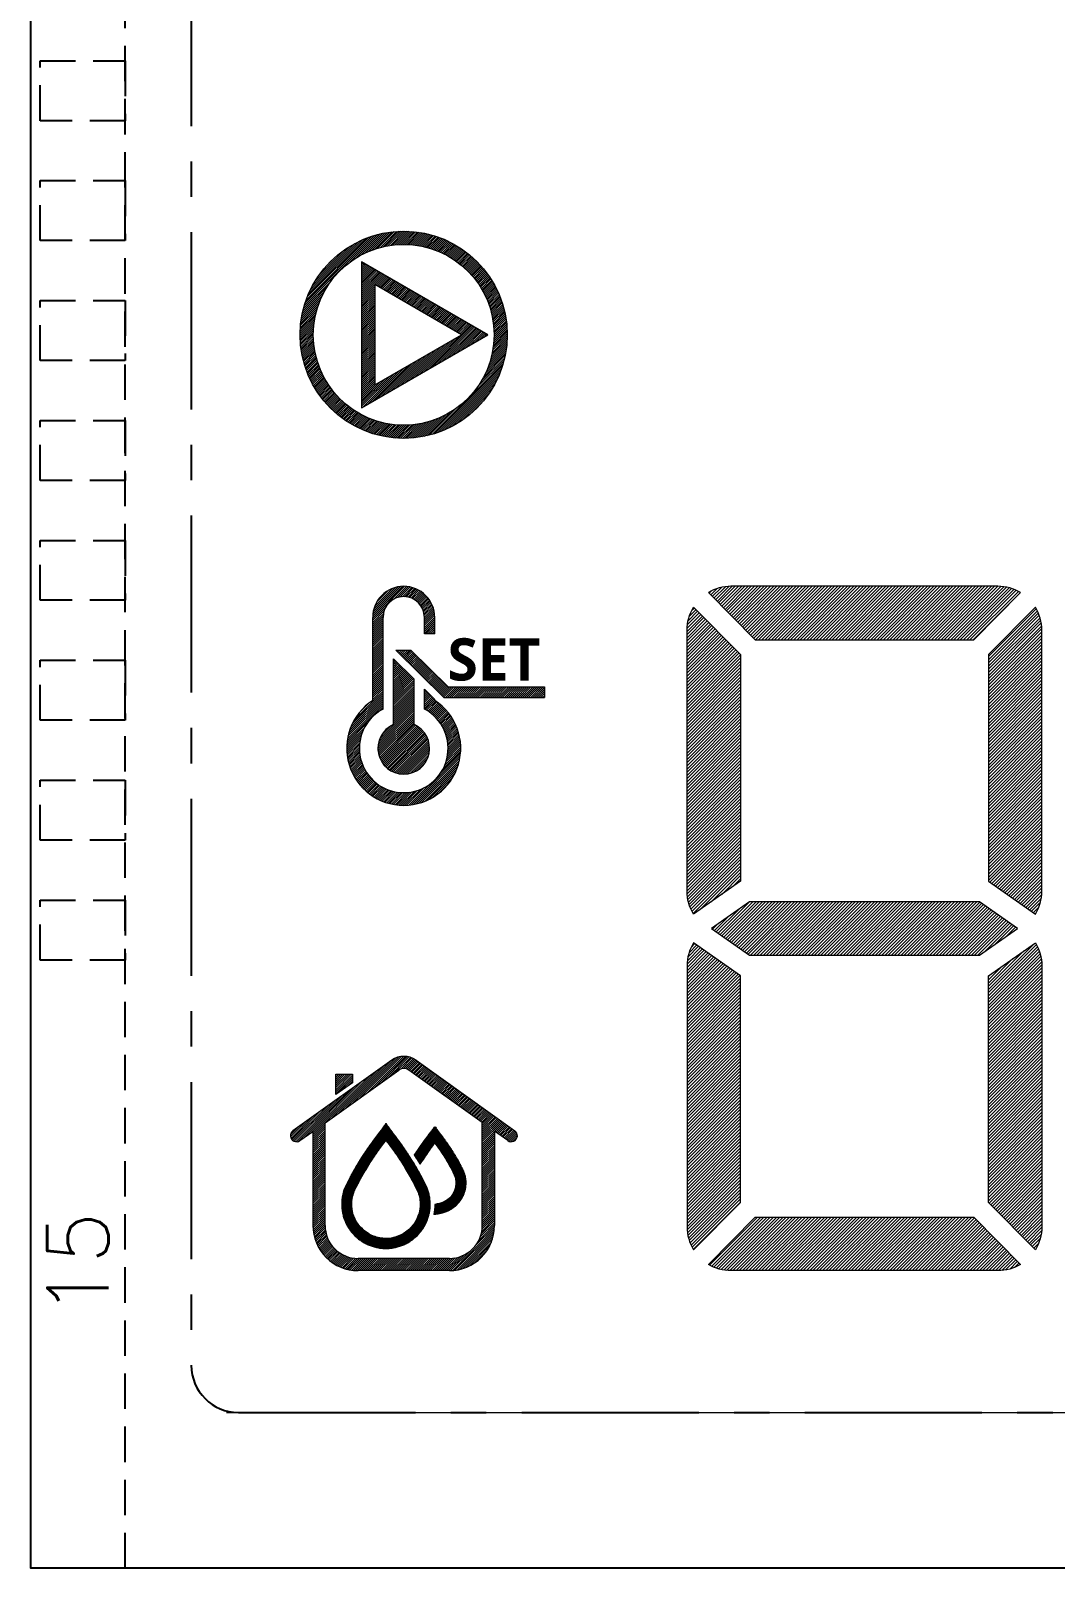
# Model space of a CAD drawing. Header units: millimetres. Extents: x 113.7 to 168.5, y -14.1 to 49.5.
# Drawn here: x 113.66 to 135.37, y -14.11 to 18.46 of the extents above; entities that cross this region are included whole.
import ezdxf
from ezdxf.enums import TextEntityAlignment as Align

# ---------------------------------------------------------------- set-up
doc = ezdxf.new("R2010")
doc.units = ezdxf.units.MM
doc.header["$LTSCALE"] = 3
for name, pattern in [('CENTER', [2, 1.25, -0.25, 0.25, -0.25]), ('DASHED2', [0.375, 0.25, -0.125]), ('HIDDEN', [0.375, 0.25, -0.125])]:
    doc.linetypes.add(name, pattern=pattern)
doc.layers.get('0').update_dxf_attribs({"linetype": 'CONTINUOUS'})
doc.layers.add('D', color=7, linetype='CONTINUOUS')
doc.layers.add('dwg', color=7, linetype='CONTINUOUS')
doc.styles.add('ROMANC', font='romanc')
doc.styles.add('ROMANS', font='romans.shx')
pattern_1 = [(44.99999999999999, (-11023.26757591973, 5942.676316464752), (-0.0208922409365917, 0.0208922409365917), [])]
pattern_2 = [(45, (-11471.80010052234, 6527.15820760222), (-0.0339077639232334, 0.0339077639232334), [])]

msp = doc.modelspace()

# ---------------------------------------------------------------- hatches: boundary and pattern name
at = {"lineweight": 5}
h = msp.add_hatch(dxfattribs=at)
h.set_pattern_fill('ANSI31', color=256, scale=0.009305855269573)
h.set_pattern_definition(pattern_1)
edge = h.paths.add_edge_path(flags=17)
edge.add_arc((121.5625210607373, 12.02251541305641), 1.915218766088519, 0, 360)
edge = h.paths.add_edge_path()
edge.add_arc((121.5625210607373, 12.02251541305641), 2.19439442417571, 0, 360)
h = msp.add_hatch(dxfattribs=at)
h.set_pattern_fill('ANSI31', color=256, scale=0.009305855269573)
h.set_pattern_definition(pattern_1)
h.paths.add_polyline_path([(123.3474578530491, 12.02251541305641), (120.6700526645796, 13.56831601935092), (120.6700526645796, 10.47671480676191)])
h.paths.add_polyline_path([(122.7891065368763, 12.02251541305641), (120.949228322666, 13.08476959530772), (120.9492283226642, 10.96026123080602)], flags=16)
h = msp.add_hatch(dxfattribs=at)
h.set_pattern_fill('ANSI31', color=256, scale=0.0095602294455067)
h.set_pattern_definition([(45, (-11412.78051485711, 6540.031224525952), (-0.0214633272492093, 0.0214633272492093), [])])
h.paths.add_polyline_path([(124.5457488567277, 4.562439589002413), (124.5457488567277, 4.341598288812481), (122.4110717232357, 4.341598288812481), (121.3962691886023, 5.341642032780062), (121.7108989990462, 5.341642032780062), (122.5016010255364, 4.562439589003322)])
edge = h.paths.add_edge_path()
edge.add_line((122.219881579858, 5.684717934538373), (122.0007614068141, 5.684717934539282))
edge.add_line((122.0007614068141, 5.684717934539282), (122.0007614068141, 6.036581808719991))
edge.add_arc((121.5625210607373, 6.036581808719991), 0.438240346080524, 0, 180)
edge.add_line((121.1242807146569, 6.036581808719991), (121.1242807146587, 4.094163144962938))
edge.add_arc((121.5625210607392, 3.26274957842789), 0.9398420716002663, 117.7938361746273, 422.2061638253727)
edge.add_line((122.0007614068159, 4.094163144962938), (122.0007614068159, 4.513400761579494))
edge.add_line((122.0007614068159, 4.513400761579494), (122.2198815798598, 4.297467364932988))
edge.add_line((122.2198815798598, 4.297467364932988), (122.2198815798598, 4.276668354415694))
edge.add_arc((121.5625210607392, 3.26274957842789), 1.208368377771771, -237.0431874644578, 57.04318746396632, ccw=False)
edge.add_line((120.9051605416185, 4.276668354415694), (120.9051605416167, 6.036581808719991))
edge.add_arc((121.5625210607373, 6.036581808719991), 0.6573605191207886, 0, 180, ccw=False)
edge.add_line((122.219881579858, 6.036581808719991), (122.2198815798489, 5.684717934531097))
edge = h.paths.add_edge_path(flags=17)
edge.add_line((121.3434008876971, 5.161200951510825), (121.7816412337775, 4.729334158221452))
edge.add_line((121.7816412337775, 4.729334158221452), (121.7816412337775, 3.764816968052134))
edge.add_arc((121.5625210607392, 3.26274957842789), 0.5478004326006626, -246.42182152192265, 66.42182152171068, ccw=False)
edge.add_line((121.3434008876971, 3.764816968052134), (121.3434008876971, 4.664821579573715))
edge.add_line((121.3434008876971, 4.664821579573715), (121.3434008876971, 5.161200951510825))
h = msp.add_hatch(dxfattribs=at)
h.set_pattern_fill('ANSI31', color=256, scale=0.0151032502708604)
h.set_pattern_definition(pattern_2)
h.paths.add_polyline_path([(128.4957517348626, 6.69394232784062, 0.1360630608856298), (128.0164876652048, 6.561062021345339), (129.0103729780327, 5.561034150807888), (133.6373066805678, 5.561014135454304), (134.6312118858164, 6.561062021345339, 0.1360630608871046), (134.1519478161641, 6.69394232784062)])
h = msp.add_hatch(dxfattribs=at)
h.set_pattern_fill('ANSI31', color=256, scale=0.0151032502708604)
h.set_pattern_definition(pattern_2)
h.paths.add_polyline_path([(128.6979307327962, 5.251565299716919), (127.7036607246751, 6.251934807555433, 0.1390936781783793), (127.5650223030803, 5.763212609904901), (127.5650240023166, 0.2367060989069678, 0.1390935214712102), (127.7036624239186, -0.2520155264185568), (128.6979511472506, 0.4471743593573656)])
h = msp.add_hatch(dxfattribs=at)
h.set_pattern_fill('ANSI31', color=256, scale=0.0151032502708604)
h.set_pattern_definition(pattern_2)
h.paths.add_polyline_path([(135.0826573555365, 5.763213182257193, 0.1390935214663123), (134.9440189339471, 6.251934807555433), (133.9497489258025, 5.251565299716919), (133.9497319098424, 0.4471743593573656), (134.9440206331743, -0.2520155264185568, 0.1390936781788901), (135.0826590547727, 0.2367066712437982)])
h = msp.add_hatch(dxfattribs=at)
h.set_pattern_fill('ANSI31', color=256, scale=0.0151032502708604)
h.set_pattern_definition(pattern_2)
h.paths.add_polyline_path([(128.8881833831652, 0.0120398780051865), (128.0826535139837, -0.5544136319315776), (128.8881833831652, -1.120867141869251), (133.7594962754334, -1.120867141869251), (134.5650270686161, -0.5544136319315776), (133.7594962754334, 0.0120398780051865)])
h = msp.add_hatch(dxfattribs=at)
h.set_pattern_fill('ANSI31', color=256, scale=0.0151032502708604)
h.set_pattern_definition(pattern_2)
h.paths.add_polyline_path([(128.6979511472506, -1.556001623229616), (127.7036624239186, -0.8568117374455078, 0.1390935214710876), (127.5650240023166, -1.345533362771032), (127.5650223030803, -6.872039873773513, 0.1390936781777548), (127.7036607246751, -7.360762071426773), (128.6979307327962, -6.360392563583712)])
h = msp.add_hatch(dxfattribs=at)
h.set_pattern_fill('ANSI31', color=256, scale=0.0151032502708604)
h.set_pattern_definition(pattern_2)
h.paths.add_polyline_path([(133.9497489258279, -6.360392563583712), (134.9440189339471, -7.360762071426773, 0.1390935214656898), (135.0826573555365, -6.872040446126714), (135.0826590547727, -1.345533935107863, 0.1390936781787635), (134.9440206331743, -0.8568117374455078), (133.9497319098424, -1.556001623229616)])
h = msp.add_hatch(dxfattribs=at)
h.set_pattern_fill('ANSI31', color=256, scale=0.0095602294455067)
h.set_pattern_definition([(45, (-11359.49929337807, 6054.094385259283), (-0.0214633272492093, 0.0214633272492093), [])])
h.paths.add_polyline_path([(120.475589442272, -3.821996842041965), (120.4755894422702, -3.643608936318099), (120.1218609527856, -3.643608936318099), (120.1218609527837, -4.07421643225943)], flags=16)
h.paths.add_polyline_path([(119.2155371788282, -4.837870278294115, 1), (119.3653167857097, -5.04793054384599), (119.6393396028048, -4.85254361660763), (119.639339602803, -6.846746647154117, 0.4142135623733622), (120.5953625473536, -7.802769591705594), (122.5296795741193, -7.802769591704685, 0.4142135623729574), (123.4857025186699, -6.846746647154117), (123.4857025186699, -4.847869089106364), (123.76628118478, -5.04793054384599, 1), (123.9160607916634, -4.837870278294115), (121.8228857590562, -3.345370339305457, 0.3200069870555151), (121.3087122114317, -3.345370339305457)])
h.paths.add_polyline_path([(119.8974657978302, -4.668491483209703), (121.4584918183133, -3.555430604857332, -0.3200069870556959), (121.6731061521747, -3.555430604857332), (123.227576323639, -4.66381695570389), (123.2275763236408, -6.846746647153207, -0.4142135623735833), (122.5296795741193, -7.544643396676559), (120.5953625473536, -7.544643396677468, -0.4142135623729574), (119.8974657978302, -6.846746647155026)], flags=16)
h = msp.add_hatch(dxfattribs=at)
h.set_pattern_fill('ANSI31', color=256, scale=0.0040152963671128)
h.set_pattern_definition([(44.99999999999999, (-9034.442235860319, 5102.226238239049), (-0.0090145974446679, 0.0090145974446679), [])])
edge = h.paths.add_edge_path()
edge.add_spline(control_points=[(121.1861530271195, -7.33284896700415), (121.5073710033244, -7.332848967002331), (121.7903737362336, -7.180893574243139), (121.9678236601972, -6.913138998719926)], knot_values=[7.639228115488184, 7.639228115488184, 7.639228115488184, 7.639228115488184, 8.62474975333388, 8.62474975333388, 8.62474975333388, 8.62474975333388], weights=[1, 0.9206867898541585, 0.9206867898541585, 1], degree=3, periodic=0)
edge.add_spline(control_points=[(121.9678236601972, -6.913138998719926), (122.1452735841627, -6.645384423191256), (122.1749483298314, -6.325540089654442), (122.0497870992145, -6.029709640617778)], knot_values=[6.653706477642487, 6.653706477642487, 6.653706477642487, 6.653706477642487, 7.639228115488184, 7.639228115488184, 7.639228115488184, 7.639228115488184], weights=[1, 0.9206867898541585, 0.9206867898541585, 1], degree=3, periodic=0)
edge.add_spline(control_points=[(122.0497870992145, -6.029709640617778), (122.0164146824642, -5.960277710521307), (121.9844814435597, -5.896831403785011), (121.8249516306456, -5.593299500531696), (121.6802711318374, -5.361145414186733), (121.4438636414412, -5.030466430595236), (121.3626276519786, -4.923363481493919), (121.1861530271195, -4.690466868502238)], knot_values=[4.312374876666941, 4.312374876666941, 4.312374876666941, 4.312374876666941, 4.659658010975658, 4.659658010975658, 5.989023655420211, 5.989023655420211, 6.653706477642487, 6.653706477642487, 6.653706477642487, 6.653706477642487], degree=3, periodic=0)
edge.add_spline(control_points=[(121.1861530271195, -4.690466868502238), (121.0096784022677, -4.923363481493919), (120.9284424128051, -5.030466430595236), (120.6920349224089, -5.361145414186733), (120.5473544235971, -5.593299500531696), (120.3878246106866, -5.896831403785011), (120.3558913717785, -5.960277710521307), (120.3225189550281, -6.029709640617778)], knot_values=[1.971043275691393, 1.971043275691393, 1.971043275691393, 1.971043275691393, 2.63572609791367, 2.63572609791367, 3.965091742358223, 3.965091742358223, 4.31237487666694, 4.31237487666694, 4.31237487666694, 4.31237487666694], degree=3, periodic=0)
edge.add_spline(control_points=[(120.3225189550281, -6.029709640617778), (120.1973577244094, -6.325540089654442), (120.2270324700872, -6.645384423191256), (120.4044823940454, -6.913138998719926)], knot_values=[0.9855216378456966, 0.9855216378456966, 0.9855216378456966, 0.9855216378456966, 1.971043275691394, 1.971043275691394, 1.971043275691394, 1.971043275691394], weights=[1, 0.9206867898541585, 0.9206867898541585, 1], degree=3, periodic=0)
edge.add_spline(control_points=[(120.4044823940454, -6.913138998719926), (120.5819323180018, -7.180893574243139), (120.8649350509273, -7.332848967002331), (121.1861530271195, -7.33284896700415)], knot_values=[0, 0, 0, 0, 0.9855216378456966, 0.9855216378456966, 0.9855216378456966, 0.9855216378456966], weights=[1, 0.9206867898541585, 0.9206867898541585, 1], degree=3, periodic=0)
edge = h.paths.add_edge_path(flags=16)
edge.add_spline(control_points=[(121.8561026715102, -6.116855716303956), (121.8895389151763, -6.197362758431421), (121.909525767605, -6.287898089578714), (121.9144985682993, -6.528629736173837), (121.8682708965021, -6.679020706368913), (121.7908447678652, -6.79584915996956)], knot_values=[6.660578998244849, 6.660578998244849, 6.660578998244849, 6.660578998244849, 7.035480068962968, 7.035480068962968, 7.639228115488184, 7.639228115488184, 7.639228115488184, 7.639228115488184], degree=3, periodic=0)
edge.add_spline(control_points=[(121.790844767867, -6.795849159973198), (121.7427279691034, -6.868452702092593), (121.6787789728911, -6.935550426882667), (121.4804768537248, -7.074920539280622), (121.327834581472, -7.120532141003689), (121.1861530271195, -7.120532141003689)], knot_values=[7.639228115488184, 7.639228115488184, 7.639228115488184, 7.639228115488184, 8.014429920990718, 8.014429920990718, 8.62474975333388, 8.62474975333388, 8.62474975333388, 8.62474975333388], degree=3, periodic=0)
edge.add_spline(control_points=[(121.1861530271195, -7.120532141003689), (121.0990525068588, -7.120532141003689), (121.0077952626594, -7.104293478953235), (120.7820741429237, -7.015988695417303), (120.6597301969956, -6.913949289133864), (120.5814612863756, -6.795849159973198)], knot_values=[0, 0, 0, 0, 0.3752018049866634, 0.3752018049866634, 0.9855216378456966, 0.9855216378456966, 0.9855216378456966, 0.9855216378456966], degree=3, periodic=0)
edge.add_spline(control_points=[(120.5814612863756, -6.795849159971379), (120.5333441013641, -6.723245035038683), (120.4964667168129, -6.638205125664438), (120.4457363026846, -6.402922936173393), (120.4623840895216, -6.246440610732218), (120.5162033827361, -6.116855716300318)], knot_values=[0.9855216378456966, 0.9855216378456966, 0.9855216378456966, 0.9855216378456966, 1.360726455214579, 1.360726455214579, 1.964170755099159, 1.964170755099159, 1.964170755099159, 1.964170755099159], degree=3, periodic=0)
edge.add_spline(control_points=[(120.5162033827361, -6.116855716300318), (120.5520353812968, -6.042460906174068), (120.586048666191, -5.975351622755891), (120.6937940363055, -5.772897700244624), (120.7720023192738, -5.640006731406441), (120.8969506315658, -5.445592013375329), (120.9398856825752, -5.381589563274513), (121.0320319701128, -5.249691514635099), (121.0779868957685, -5.186695600381693), (121.1559748281066, -5.082477576712602), (121.1705077338043, -5.063130950220778), (121.1861530271195, -5.042360519588595)], knot_values=[1.979373166487129, 1.979373166487129, 1.979373166487129, 1.979373166487129, 2.365051299288498, 2.365051299288498, 3.14499497544004, 3.14499497544004, 3.535191712882302, 3.535191712882302, 3.960825999696966, 3.960825999696966, 4.051115369087332, 4.051115369087332, 4.051115369087332, 4.051115369087332], degree=3, periodic=0)
edge.add_spline(control_points=[(121.1861530271195, -5.042360519588595), (121.2352474443283, -5.107537449556087), (121.2733389534511, -5.15863091167402), (121.3606320119539, -5.278213284637143), (121.4086501083908, -5.346657478199898), (121.5045988684538, -5.490028649761637), (121.5510604610787, -5.562805849687987), (121.6539481693249, -5.732296606666107), (121.7092092027884, -5.829671358302488), (121.7930421753586, -5.988820146907795), (121.8238379062601, -6.04986723726169), (121.8561026715102, -6.116855716305775)], knot_values=[4.573634384246923, 4.573634384246923, 4.573634384246923, 4.573634384246923, 4.856959463490172, 4.856959463490172, 5.293870901738614, 5.293870901738614, 5.730782339987055, 5.730782339987055, 6.298094411227597, 6.298094411227597, 6.645376586849003, 6.645376586849003, 6.645376586849003, 6.645376586849003], degree=3, periodic=0)
h = msp.add_hatch(dxfattribs=at)
h.set_pattern_fill('ANSI31', color=256, scale=0.0040152963671128)
h.set_pattern_definition([(45, (-11455.41229901968, 6499.795136226393), (-0.0090145974446679, 0.0090145974446679), [])])
edge = h.paths.add_edge_path()
edge.add_spline(control_points=[(122.4026450141169, -6.351616746565281), (122.3530821527598, -6.373685222426769), (122.2931421910722, -6.388996248556662), (122.2238283644361, -6.399819042905886)], knot_values=[8.204375076044089, 8.204375076044089, 8.204375076044089, 8.204375076044089, 8.562045376052293, 8.562045376052293, 8.562045376052293, 8.562045376052293], degree=3, periodic=0)
edge.add_spline(control_points=[(122.2238283644379, -6.399819042911343), (122.2233424934453, -6.472075953063079), (122.2150928438328, -6.544555052239314), (122.1997996435362, -6.615078723026539)], knot_values=[7.06024957219668, 7.06024957219668, 7.06024957219668, 7.06024957219668, 7.265421217400878, 7.265421217400878, 7.265421217400878, 7.265421217400878], degree=3, periodic=0)
edge.add_spline(control_points=[(122.1997996435344, -6.615078723027448), (122.3005687797518, -6.602857242634212), (122.3984208322014, -6.583374109301343), (122.4880650981737, -6.543458893237851), (122.6040398878536, -6.491819686449428), (122.699519442605, -6.410091469503907), (122.7682258019773, -6.306420294683715), (122.8924407487571, -6.118992091815283), (122.9132130707199, -5.895101058339868), (122.825600209289, -5.688019744012575), (122.8022395175645, -5.639417392945955), (122.779886250331, -5.59500497823073), (122.6682153812886, -5.382532645952136), (122.5669390321251, -5.220024785511026), (122.401453788843, -4.988549496997887), (122.3445885962206, -4.913577432627147), (122.2210563588211, -4.750549803532788), (122.097524121427, -4.913577432627147), (122.040658928801, -4.988549496997887), (121.9689431406674, -5.088863171020687), (121.9525927968112, -5.112202835953479), (121.9364586111056, -5.135719367990799), (121.9330520055406, -5.140684697530826), (121.9296550365176, -5.145657911979736), (121.9262580674946, -5.150631126428646), (121.8800195183681, -5.218325067426388), (121.8337809692417, -5.286019008423221), (121.7875424201135, -5.353712949420963)], knot_values=[2.832822542359516, 2.832822542359516, 2.832822542359516, 2.832822542359516, 3.272781596496211, 3.272781596496211, 3.272781596496211, 3.837928557052116, 3.837928557052116, 3.837928557052116, 4.823450194897814, 4.823450194897814, 4.823450194897814, 5.170733329206531, 5.170733329206531, 6.500098973651084, 6.500098973651084, 7.16478179587336, 7.16478179587336, 7.16478179587336, 7.829464618095637, 7.829464618095637, 8.028935931519154, 8.028935931519154, 8.028935931519154, 8.07105271997214, 8.07105271997214, 8.07105271997214, 8.644334130180784, 8.644334130180784, 8.644334130180784, 8.644334130180784], weights=[0.9417987385071094, 0.9417987385071094, 0.9417987385071094, 0.9417987385071094, 0.9351174531597799, 0.9545178736574101, 1, 0.9206867898541585, 0.9206867898541585, 1, 1, 1, 1, 1, 1, 1, 1, 1, 1, 1, 1, 1, 1, 1, 1, 1, 1, 1], degree=3, periodic=0)
edge.add_spline(control_points=[(121.7875424201135, -5.353712949420963), (121.8143265786763, -5.395602710902761), (121.8406227184019, -5.437843592136499), (121.8803656200122, -5.503483832989598), (121.8941801365087, -5.526652355460367), (121.907837805869, -5.549917515659484)], knot_values=[5.502878057434026, 5.502878057434026, 5.502878057434026, 5.502878057434026, 5.741896444582045, 5.741896444582045, 5.871390089306886, 5.871390089306886, 5.871390089306886, 5.871390089306886], degree=3, periodic=0)
edge.add_spline(control_points=[(121.907837805869, -5.549917515661303), (121.9711135189733, -5.457280906807039), (122.0343892320794, -5.364644297953685), (122.0983319914463, -5.27103112319973), (122.0989990377071, -5.270054557300949), (122.0996660839697, -5.269077991401257)], knot_values=[2.613319664257488, 2.613319664257488, 2.613319664257488, 2.613319664257488, 3.397833683948562, 3.397833683948562, 3.40610395256816, 3.40610395256816, 3.40610395256816, 3.40610395256816], degree=3, periodic=0)
edge.add_spline(control_points=[(122.0996660839697, -5.269077991401257), (122.1030630529927, -5.264104776952347), (122.1063788377447, -5.259250681040879), (122.1096222534958, -5.25452321032871)], knot_values=[3.40610395256816, 3.40610395256816, 3.40610395256816, 3.40610395256816, 3.448220741021146, 3.448220741021146, 3.448220741021146, 3.448220741021146], degree=3, periodic=0)
edge.add_spline(control_points=[(122.1096222535103, -5.254523210307791), (122.1385822932003, -5.212312235820075), (122.1669036941163, -5.172638427437317), (122.2068143987668, -5.11843927522504), (122.2137537577542, -5.109065108969201), (122.2210563588229, -5.099245149734354)], knot_values=[3.448220741021146, 3.448220741021146, 3.448220741021146, 3.448220741021146, 3.824276096944798, 3.824276096944798, 3.899799732140118, 3.899799732140118, 3.899799732140118, 3.899799732140118], degree=3, periodic=0)
edge.add_spline(control_points=[(122.2210563588211, -5.099245149733445), (122.2519079676564, -5.140731948512705), (122.276585459365, -5.174644463439375), (122.3266127429139, -5.245584652850351), (122.3511045700958, -5.2814766960967), (122.4228617804289, -5.390310000689436), (122.4684080567727, -5.464408654567062), (122.5542602270285, -5.615352911535677), (122.5929306926006, -5.688971427125846), (122.6339657888671, -5.774085298661969)], knot_values=[4.724950021191793, 4.724950021191793, 4.724950021191793, 4.724950021191793, 5.044017929865444, 5.044017929865444, 5.363085838539096, 5.363085838539096, 6.001221655886399, 6.001221655886399, 6.641441949929094, 6.641441949929094, 6.641441949929094, 6.641441949929094], degree=3, periodic=0)
edge.add_spline(control_points=[(122.6339657888653, -5.774085298659241), (122.6579622431778, -5.832470245250345), (122.6702824245309, -5.89942628101225), (122.6628350232473, -6.047241893265248), (122.6353275830585, -6.126810926058436), (122.593178123992, -6.190410336351572)], knot_values=[6.664411659464466, 6.664411659464466, 6.664411659464466, 6.664411659464466, 7.105144612378378, 7.105144612378378, 7.639228115488184, 7.639228115488184, 7.639228115488184, 7.639228115488184], degree=3, periodic=0)
edge.add_spline(control_points=[(122.593178123992, -6.190410336352482), (122.5583352744485, -6.242984787673134), (122.5098228150651, -6.290779563899644), (122.4364699663307, -6.335256772612677), (122.4197789257883, -6.343987660878422), (122.4026450141169, -6.351616746564371)], knot_values=[7.639228115488184, 7.639228115488184, 7.639228115488184, 7.639228115488184, 8.080728233221356, 8.080728233221356, 8.204375076044089, 8.204375076044089, 8.204375076044089, 8.204375076044089], degree=3, periodic=0)
h = msp.add_hatch(dxfattribs=at)
h.set_pattern_fill('ANSI31', color=256, scale=0.0151032502708604)
h.set_pattern_definition(pattern_2)
h.paths.add_polyline_path([(129.0103729780327, -6.669861414674681), (128.0164876652048, -7.669889285213952, 0.1360630608838348), (128.4957517348572, -7.802769591705594), (134.1519478161696, -7.802769591705594, 0.1360630608853097), (134.6312118858164, -7.669889285213952), (133.6373066805678, -6.669841399317459)])

# ---------------------------------------------------------------- linework, layer by layer
at = {"linetype": 'DASHED2'}
msp.add_line((115.6614385540262, -14.10703874238706), (115.6614385540262, 48.49296125761295), dxfattribs=at)
msp.add_line((115.6614385540262, -14.10703874238706), (115.6614385540262, 48.49296125761295), dxfattribs=at)
at = {"color": 0, "lineweight": 5}
for p, q in [((121.3962691886023, 5.341642032780062), (122.4110717232357, 4.341598288812481)), ((121.3962691886023, 5.341642032780062), (121.7108989990462, 5.341642032780062)), ((121.7108989990462, 5.341642032780062), (122.5016010255364, 4.562439589003322)), ((121.3434008876971, 4.664821579573715), (121.3434008876971, 5.161200951510825)), ((121.3434008876971, 5.161200951510825), (121.7816412337775, 4.729334158221452)), ((122.0007614068159, 4.513400761579494), (122.2198815798598, 4.297467364932988))]:
    msp.add_line(p, q, dxfattribs=at)
at = {"lineweight": 5}
for p, q in [((120.1218609527837, -4.074216432260339), (120.1218609527856, -3.643608936318099)), ((120.1218609527856, -3.643608936318099), (120.4755894422702, -3.643608936318099)), ((120.4755894422702, -3.643608936318099), (120.475589442272, -3.821996842041965)), ((119.897465797832, -6.846675234782463), (119.897465797832, -4.668491483210612)), ((123.2275763236426, -6.84667523910711), (123.227576323639, -4.663816955705709)), ((123.4857025186699, -4.847869089106364), (123.4857025186699, -6.846746647154117)), ((122.5296795741193, -7.544643396675649), (120.5953625473536, -7.544643396675649)), ((122.5296795741193, -7.802769591704685), (120.5953625473536, -7.802769591704685)), ((129.7300710245741, -7.802769591705594), (129.7300710245741, -7.802769591705594)), ((132.3201228252743, -7.802769591705594), (132.3201228252743, -7.802769591705594))]:
    msp.add_line(p, q, dxfattribs=at)
at = {"color": 7, "linetype": 'Continuous', "lineweight": 5}
msp.add_line((117.8114385540262, -10.80703874238706), (164.3114385540262, -10.80703874238706), dxfattribs=at)
msp.add_lwpolyline([(168.4614385540262, -14.10703874238706), (113.6614385540262, -14.10703874238706), (113.6614385540262, 48.49296125761295), (168.4614385540262, 48.49296125761293)], close=True)
at = {"linetype": 'CENTER'}
msp.add_lwpolyline([(165.0614385540262, -9.807038742387064), (165.0614385540263, 44.19296125761294, 0.41421356), (164.0614385540263, 45.19296125761294), (118.0614385540263, 45.19296125761295, 0.41421356), (117.0614385540263, 44.19296125761295), (117.0614385540262, -9.80703874238705, 0.41421356), (118.0614385540262, -10.80703874238705), (164.0614385540262, -10.80703874238706, 0.41421356)], format="xyb", close=True, dxfattribs=at)
at = {"linetype": 'HIDDEN'}
for points in [[(113.8614385540263, 16.55796125761295), (113.8614385540263, 17.82796125761294), (115.6614385540262, 17.82796125761294), (115.6614385540262, 16.55796125761295)], [(113.8614385540263, 14.01796125761295), (113.8614385540263, 15.28796125761295), (115.6614385540262, 15.28796125761295), (115.6614385540262, 14.01796125761295)], [(113.8614385540263, 11.47796125761295), (113.8614385540263, 12.74796125761295), (115.6614385540262, 12.74796125761295), (115.6614385540262, 11.47796125761295)], [(113.8614385540263, 8.937961257612951), (113.8614385540263, 10.20796125761295), (115.6614385540262, 10.20796125761295), (115.6614385540262, 8.937961257612951)], [(113.8614385540263, 6.397961257612952), (113.8614385540263, 7.667961257612948), (115.6614385540262, 7.667961257612948), (115.6614385540262, 6.397961257612952)], [(113.8614385540263, 3.857961257612953), (113.8614385540263, 5.127961257612949), (115.6614385540262, 5.127961257612949), (115.6614385540262, 3.857961257612953)], [(113.8614385540263, 1.317961257612954), (113.8614385540263, 2.58796125761295), (115.6614385540262, 2.58796125761295), (115.6614385540262, 1.317961257612954)], [(113.8614385540263, -1.222038742387047), (113.8614385540263, 0.0479612576129487), (115.6614385540262, 0.0479612576129487), (115.6614385540262, -1.222038742387047)]]:
    msp.add_lwpolyline(points, close=True, dxfattribs=at)
at = {"lineweight": 5}
for points in [[(123.3474578530491, 12.02251541305641), (120.6700526645796, 13.56831601935092), (120.6700526645796, 10.47671480676191)], [(122.7891065368763, 12.02251541305641), (120.949228322666, 13.08476959530772), (120.9492283226642, 10.96026123080602)], [(128.8881833831652, 0.0120398780051865), (128.0826535139837, -0.5544136319315776), (128.8881833831652, -1.120867141869251), (133.7594962754334, -1.120867141869251), (134.5650270686161, -0.5544136319315776), (133.7594962754334, 0.0120398780051865)]]:
    msp.add_lwpolyline(points, close=True, dxfattribs=at)
for points in [[(128.495751734859, 6.69394232784062, 0.1360630608845486), (128.0164876652048, 6.561062021345339), (129.0103729780327, 5.561034150807888), (133.6373066805678, 5.561014135454304), (134.6312118858164, 6.561062021345339, 0.1360630608845125), (134.1519478161732, 6.69394232784062)], [(127.7036624239186, -0.2520155264185568, -0.1390935998262875), (127.5650240023166, 0.2367063850794757), (127.5650223030803, 5.763212896066495, -0.1390935998262875), (127.7036607246751, 6.251934807555433), (128.6979307327962, 5.251565299716919), (128.6979511472506, 0.4471743593573656)], [(134.9440206331743, -0.2520155264185568, 0.1390935998262875), (135.0826590547727, 0.2367063850794757), (135.0826573555365, 5.763212896066495, 0.1390935998262875), (134.9440189339471, 6.251934807555433), (133.9497489258025, 5.251565299716919), (133.9497319098424, 0.4471743593573656)], [(127.7036624239186, -0.8568117374455078, 0.1390935998262875), (127.5650240023166, -1.34553364894445), (127.5650223030803, -6.872040159933288, 0.1390935998262875), (127.7036607246751, -7.360762071426773), (128.6979307327962, -6.360392563583712), (128.6979511472506, -1.556001623229616)], [(134.9440206331743, -0.8568117374455078, -0.1390935998262875), (135.0826590547727, -1.34553364894445), (135.0826573555365, -6.872040159933288, -0.1390935998262875), (134.9440189339471, -7.360762071426773), (133.9497489258279, -6.360392563583712), (133.9497319098424, -1.556001623229616)], [(128.495751734859, -7.802769591705594, -0.1360630608845486), (128.0164876652048, -7.669889285213952), (129.0103729780327, -6.669861414674681), (133.6373066805678, -6.669841399317459), (134.6312118858164, -7.669889285213952, -0.1360630608845125), (134.1519478161732, -7.802769591705594)]]:
    msp.add_lwpolyline(points, format="xyb", close=True, dxfattribs=at)
for radius in [2.19439442417571, 1.915218766088519]:
    msp.add_circle((121.5625210607373, 12.02251541305641), radius, dxfattribs=at)
for centre, radius, start, end in [((119.290426982268, -4.942900411070053), 0.1289953931360291, 125.4900695343253, 305.4900695345495), ((123.8411709882217, -4.942900411070053), 0.1289953931360291, 234.5099304654505, 54.50993046556265), ((120.5953625473536, -6.846746647155026), 0.956022944550669, 179.9999999999479, 270), ((120.5953625473536, -6.846746647155026), 0.6978967495219884, 179.9941372022283, 270), ((122.5296795741193, -6.846746647154117), 0.6978967495219884, 270, 0.0058624427969998), ((122.5296795741193, -6.846746647154117), 0.956022944550669, 270, 0)]:
    msp.add_arc(centre, radius, start, end, dxfattribs=at)
for points, weights, knots in [([(121.1861530271195, -7.33284896700415), (120.8649350509273, -7.332848967002331), (120.5819323180018, -7.180893574243139), (120.4044823940454, -6.913138998719926), (120.2270324700872, -6.645384423191256), (120.1973577244094, -6.325540089654442), (120.3225189550281, -6.029709640617778), (120.3558913717785, -5.960277710521307), (120.3878246106866, -5.896831403785011), (120.5473544235971, -5.593299500531696), (120.6920349224089, -5.361145414186733), (120.9284424128051, -5.030466430595236), (121.0096784022677, -4.923363481493919), (121.1861530271195, -4.690466868502238), (121.3626276519786, -4.923363481493919), (121.4438636414412, -5.030466430595236), (121.6802711318374, -5.361145414186733), (121.8249516306456, -5.593299500531696), (121.9844814435597, -5.896831403785011), (122.0164146824642, -5.960277710521307), (122.0497870992145, -6.029709640617778), (122.1749483298314, -6.325540089654442), (122.1452735841627, -6.645384423191256), (121.9678236601972, -6.913138998719926), (121.7903737362336, -7.180893574243139), (121.5073710033244, -7.332848967002331), (121.1861530271195, -7.33284896700415)], [1, 0.9206867898541585, 0.9206867898541585, 1, 0.9206867898541585, 0.9206867898541585, 1, 1, 1, 1, 1, 1, 1, 1, 1, 1, 1, 1, 1, 1, 1, 0.9206867898541585, 0.9206867898541585, 1, 0.9206867898541585, 0.9206867898541585, 1], [0, 0, 0, 0, 0.9855216378456966, 0.9855216378456966, 0.9855216378456966, 1.971043275691394, 1.971043275691394, 1.971043275691394, 2.318326410000111, 2.318326410000111, 3.647692054444663, 3.647692054444663, 4.31237487666694, 4.31237487666694, 4.31237487666694, 4.977057698889216, 4.977057698889216, 6.306423343333769, 6.306423343333769, 6.653706477642486, 6.653706477642486, 6.653706477642486, 7.639228115488184, 7.639228115488184, 7.639228115488184, 8.62474975333388, 8.62474975333388, 8.62474975333388, 8.62474975333388]), ([(121.7875424201135, -5.353712949420963), (121.8337809692417, -5.286019008423221), (121.8800195183681, -5.218325067426388), (121.9262580674946, -5.150631126428646), (121.9296550365176, -5.145657911979736), (121.9330520055406, -5.140684697530826), (121.9364586111056, -5.135719367990799), (121.9525927968112, -5.112202835953479), (121.9689431406674, -5.088863171020687), (122.040658928801, -4.988549496997887), (122.097524121427, -4.913577432627147), (122.2210563588211, -4.750549803532788), (122.3445885962206, -4.913577432627147), (122.401453788843, -4.988549496997887), (122.5669390321251, -5.220024785511026), (122.6682153812886, -5.382532645952136), (122.779886250331, -5.59500497823073), (122.8022395175645, -5.639417392945955), (122.825600209289, -5.688019744012575), (122.9132130707199, -5.895101058339868), (122.8924407487571, -6.118992091815283), (122.7682258019773, -6.306420294683715), (122.699519442605, -6.410091469503907), (122.6040398878536, -6.491819686449428), (122.4880650981737, -6.543458893237851), (122.3984208322014, -6.583374109301343), (122.3005687797518, -6.602857242634212), (122.1997996435344, -6.615078723027448)], [1, 1, 1, 1, 1, 1, 1, 1, 1, 1, 1, 1, 1, 1, 1, 1, 1, 1, 1, 0.9206867898541585, 0.9206867898541585, 1, 0.9545178736574101, 0.9351174531597799, 0.9417987385071094, 0.9417987385071094, 0.9417987385071094, 0.9417987385071094], [2.832822542359517, 2.832822542359517, 2.832822542359517, 2.832822542359517, 3.40610395256816, 3.40610395256816, 3.40610395256816, 3.448220741021146, 3.448220741021146, 3.448220741021146, 3.647692054444663, 3.647692054444663, 4.31237487666694, 4.31237487666694, 4.31237487666694, 4.977057698889216, 4.977057698889216, 6.306423343333769, 6.306423343333769, 6.653706477642486, 6.653706477642486, 6.653706477642486, 7.639228115488184, 7.639228115488184, 7.639228115488184, 8.204375076044089, 8.204375076044089, 8.204375076044089, 8.644334130180784, 8.644334130180784, 8.644334130180784, 8.644334130180784])]:
    msp.add_rational_spline(points, weights, degree=3, knots=knots, dxfattribs=at)
for points, knots in [([(120.5162033827361, -6.116855716300318), (120.5520353812968, -6.042460906174068), (120.586048666191, -5.975351622755891), (120.6937940363055, -5.772897700244624), (120.7720023192738, -5.640006731406441), (120.8969506315658, -5.445592013375329), (120.9398856825752, -5.381589563274513), (121.0320319701128, -5.249691514635099), (121.0779868957685, -5.186695600381693), (121.1559748281066, -5.082477576712602), (121.1705077338043, -5.063130950220778), (121.1861530271195, -5.042360519588595)], [1.979373166487129, 1.979373166487129, 1.979373166487129, 1.979373166487129, 2.365051299288498, 2.365051299288498, 3.14499497544004, 3.14499497544004, 3.535191712882302, 3.535191712882302, 3.960825999696966, 3.960825999696966, 4.051115369087332, 4.051115369087332, 4.051115369087332, 4.051115369087332]), ([(121.1861530271195, -5.042360519588595), (121.2352474443283, -5.107537449556087), (121.2733389534511, -5.15863091167402), (121.3606320119539, -5.278213284637143), (121.4086501083908, -5.346657478199898), (121.5045988684538, -5.490028649761637), (121.5510604610787, -5.562805849687987), (121.6539481693249, -5.732296606666107), (121.7092092027884, -5.829671358302488), (121.7930421753586, -5.988820146907795), (121.8238379062601, -6.04986723726169), (121.8561026715102, -6.116855716305775)], [4.573634384246923, 4.573634384246923, 4.573634384246923, 4.573634384246923, 4.856959463490172, 4.856959463490172, 5.293870901738614, 5.293870901738614, 5.730782339987055, 5.730782339987055, 6.298094411227597, 6.298094411227597, 6.645376586849003, 6.645376586849003, 6.645376586849003, 6.645376586849003]), ([(122.1096222535103, -5.254523210307791), (122.1385822932003, -5.212312235820075), (122.1669036941163, -5.172638427437317), (122.2068143987668, -5.11843927522504), (122.2137537577542, -5.109065108969201), (122.2210563588229, -5.099245149734354)], [3.448220741021146, 3.448220741021146, 3.448220741021146, 3.448220741021146, 3.824276096944798, 3.824276096944798, 3.899799732140118, 3.899799732140118, 3.899799732140118, 3.899799732140118]), ([(122.2210563588211, -5.099245149733445), (122.2519079676564, -5.140731948512705), (122.276585459365, -5.174644463439375), (122.3266127429139, -5.245584652850351), (122.3511045700958, -5.2814766960967), (122.4228617804289, -5.390310000689436), (122.4684080567727, -5.464408654567062), (122.5542602270285, -5.615352911535677), (122.5929306926006, -5.688971427125846), (122.6339657888671, -5.774085298661969)], [4.724950021191793, 4.724950021191793, 4.724950021191793, 4.724950021191793, 5.044017929865444, 5.044017929865444, 5.363085838539096, 5.363085838539096, 6.001221655886399, 6.001221655886399, 6.641441949929094, 6.641441949929094, 6.641441949929094, 6.641441949929094]), ([(121.7875424201135, -5.353712949420963), (121.8143265786763, -5.395602710902761), (121.8406227184019, -5.437843592136499), (121.8803656200122, -5.503483832989598), (121.8941801365087, -5.526652355460367), (121.907837805869, -5.549917515659484)], [5.502878057434026, 5.502878057434026, 5.502878057434026, 5.502878057434026, 5.741896444582045, 5.741896444582045, 5.871390089306886, 5.871390089306886, 5.871390089306886, 5.871390089306886]), ([(121.907837805869, -5.549917515661303), (121.9711135189733, -5.457280906807039), (122.0343892320794, -5.364644297953685), (122.0983319914463, -5.27103112319973), (122.0989990377071, -5.270054557300949), (122.0996660839697, -5.269077991401257)], [2.613319664257488, 2.613319664257488, 2.613319664257488, 2.613319664257488, 3.397833683948562, 3.397833683948562, 3.40610395256816, 3.40610395256816, 3.40610395256816, 3.40610395256816]), ([(122.6339657888653, -5.774085298659241), (122.6579622431778, -5.832470245250345), (122.6702824245309, -5.89942628101225), (122.6628350232473, -6.047241893265248), (122.6353275830585, -6.126810926058436), (122.593178123992, -6.190410336351572)], [6.664411659464466, 6.664411659464466, 6.664411659464466, 6.664411659464466, 7.105144612378378, 7.105144612378378, 7.639228115488184, 7.639228115488184, 7.639228115488184, 7.639228115488184]), ([(120.5814612863756, -6.795849159971379), (120.5333441013641, -6.723245035038683), (120.4964667168129, -6.638205125664438), (120.4457363026846, -6.402922936173393), (120.4623840895216, -6.246440610732218), (120.5162033827361, -6.116855716300318)], [0.9855216378456966, 0.9855216378456966, 0.9855216378456966, 0.9855216378456966, 1.360726455214579, 1.360726455214579, 1.964170755099159, 1.964170755099159, 1.964170755099159, 1.964170755099159]), ([(121.8561026715102, -6.116855716303956), (121.8895389151763, -6.197362758431421), (121.909525767605, -6.287898089578714), (121.9144985682993, -6.528629736173837), (121.8682708965021, -6.679020706368913), (121.7908447678652, -6.79584915996956)], [6.660578998244849, 6.660578998244849, 6.660578998244849, 6.660578998244849, 7.035480068962968, 7.035480068962968, 7.639228115488184, 7.639228115488184, 7.639228115488184, 7.639228115488184]), ([(122.593178123992, -6.190410336352482), (122.5583352744485, -6.242984787673134), (122.5098228150651, -6.290779563899644), (122.4364699663307, -6.335256772612677), (122.4197789257883, -6.343987660878422), (122.4026450141169, -6.351616746564371)], [7.639228115488184, 7.639228115488184, 7.639228115488184, 7.639228115488184, 8.080728233221356, 8.080728233221356, 8.204375076044089, 8.204375076044089, 8.204375076044089, 8.204375076044089]), ([(121.1861530271195, -7.120532141003689), (121.0990525068588, -7.120532141003689), (121.0077952626594, -7.104293478953235), (120.7820741429237, -7.015988695417303), (120.6597301969956, -6.913949289133864), (120.5814612863756, -6.795849159973198)], [0, 0, 0, 0, 0.3752018049866634, 0.3752018049866634, 0.9855216378456966, 0.9855216378456966, 0.9855216378456966, 0.9855216378456966]), ([(121.790844767867, -6.795849159973198), (121.7427279691034, -6.868452702092593), (121.6787789728911, -6.935550426882667), (121.4804768537248, -7.074920539280622), (121.327834581472, -7.120532141003689), (121.1861530271195, -7.120532141003689)], [7.639228115488184, 7.639228115488184, 7.639228115488184, 7.639228115488184, 8.014429920990718, 8.014429920990718, 8.62474975333388, 8.62474975333388, 8.62474975333388, 8.62474975333388])]:
    msp.add_open_spline(points, degree=3, knots=knots, dxfattribs=at)
for points in [[(122.0996660839697, -5.269077991401257), (122.1030630529927, -5.264104776952347), (122.1063788377447, -5.259250681040879), (122.1096222534958, -5.25452321032871)], [(122.2238283644379, -6.399819042911343), (122.2233424934453, -6.472075953063079), (122.2150928438328, -6.544555052239314), (122.1997996435362, -6.615078723026539)], [(122.4026450141169, -6.351616746565281), (122.3530821527598, -6.373685222426769), (122.2931421910722, -6.388996248556662), (122.2238283644361, -6.399819042905886)]]:
    msp.add_open_spline(points, degree=3, dxfattribs=at)
at = {"layer": 'D', "color": 0, "lineweight": 5}
for p, q in [((120.9051605416185, 4.276668354415694), (120.9051605416167, 6.036581808719991)), ((121.1242807146587, 4.094163144962938), (121.1242807146569, 6.036581808719991)), ((122.0007614068141, 5.684717934539282), (122.0007614068141, 6.036581808719991)), ((122.2198815798489, 5.684717934531097), (122.219881579858, 6.036581808719991)), ((122.219881579858, 5.684717934538373), (122.0007614068141, 5.684717934539282)), ((121.3434008876971, 3.764816968052134), (121.3434008876971, 4.664821579573715)), ((121.7816412337775, 3.764816968052134), (121.7816412337775, 4.729334158221452)), ((122.5016010255364, 4.562439589003322), (124.5457488567277, 4.562439589003322)), ((124.5457488567277, 4.562439589002413), (124.5457488567277, 4.341598288811571)), ((122.0007614068159, 4.094163144962938), (122.0007614068159, 4.513400761579494)), ((122.2198815798598, 4.276668354415694), (122.2198815798598, 4.297467364932988)), ((122.4110717232357, 4.341598288812481), (124.5457488567277, 4.341598288812481))]:
    msp.add_line(p, q, dxfattribs=at)
for centre, radius, start, end in [((121.5625210607373, 6.036581808719991), 0.6573605191207886, 0, 180), ((121.5625210607373, 6.036581808719991), 0.438240346080524, 0, 180), ((121.5625210607392, 3.26274957842789), 1.208368377771771, 122.9568125355407, 57.04318746396252), ((121.5625210607392, 3.26274957842789), 0.9398420716002663, 117.793836174631, 62.20616382536905), ((121.5625210607392, 3.26274957842789), 0.5478004326006626, 113.5781784780796, 66.4218215217143)]:
    msp.add_arc(centre, radius, start, end, dxfattribs=at)
at = {"layer": 'dwg', "lineweight": 5}
for p, q in [((121.3087122114372, -3.345370339304548), (119.2155371788282, -4.837870278297753)), ((119.8974657978302, -4.668491483209703), (121.4584918183169, -3.555430604856422)), ((123.227576323639, -4.66381695570389), (121.673106152171, -3.555430604856422)), ((121.8228857590526, -3.345370339304548), (123.9160607916616, -4.837870278297753)), ((120.475589442272, -3.821996842041965), (120.1218609527819, -4.074216432260339)), ((119.3653167857097, -5.047930543848718), (119.6393396028048, -4.85254361660763)), ((119.6393396028048, -4.852543616611268), (119.639339602803, -6.846746647154117)), ((123.76628118478, -5.047930543848718), (123.4857025186699, -4.847869089106364))]:
    msp.add_line(p, q, dxfattribs=at)
for radius in [0.4428240953274552, 0.1848333090547249]:
    msp.add_arc((121.565798985244, -3.705924870733082), radius, 54.5099304654185, 125.4900695345495, dxfattribs=at)

# ---------------------------------------------------------------- texts
at = {"style": 'ROMANS'}
msp.add_text('15', height=1.3, rotation=90, dxfattribs=at).set_placement((114.6614385540262, -7.664538742387062), align=Align.MIDDLE)
at = {"lineweight": 5, "insert": (122.4906764451203, 5.592399359127473), "char_height": 0.8944072657743789, "attachment_point": 1, "style": 'ROMANC'}
msp.add_mtext_dynamic_manual_height_columns('{\\fMicrosoft YaHei|b1|i0|c134|p34;\\C256;SET}', width=0.9335593050608892, gutter_width=1, heights=[0], dxfattribs=at)

doc.saveas('drawing.dxf')
